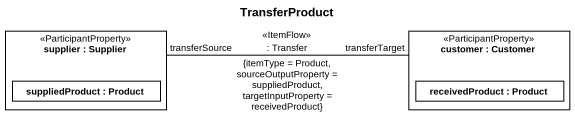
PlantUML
@startuml
title TransferProduct
rectangle "supplier : Supplier" as supplier <<ParticipantProperty>> {
  rectangle "suppliedProduct : Product" as suppliedProduct
}
rectangle "customer : Customer" as customer <<ParticipantProperty>> {
  rectangle "receivedProduct : Product" as receivedProduct
}
supplier "transferSource" -right- "transferTarget" customer : <<ItemFlow>>\n: Transfer\n{itemType = Product, sourceOutputProperty = suppliedProduct, targetInputProperty = receivedProduct}
@enduml
